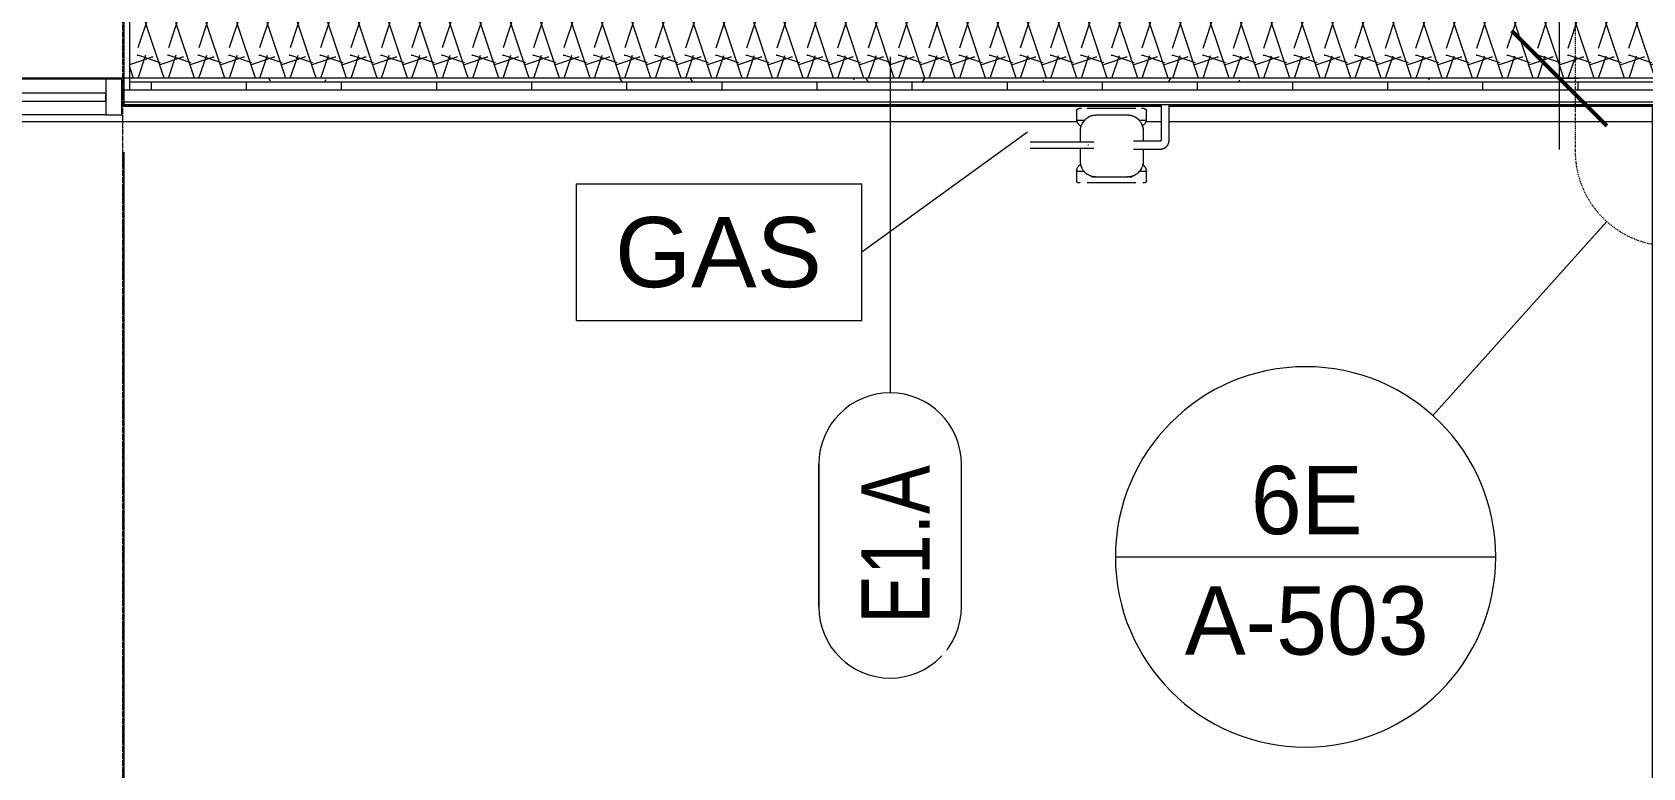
# Model space of a CAD drawing. Header units: inches. Extents: x 23906 to 26777, y -23220 to -20467.
# Drawn here: x 25101 to 25304.2, y -22882.3 to -22789.5 of the extents above; entities that cross this region are included whole.
import ezdxf

# ---------------------------------------------------------------- set-up
doc = ezdxf.new("R2010")
doc.units = ezdxf.units.IN
doc.header["$MEASUREMENT"] = 0
doc.linetypes.add('Dash Dot 3_16_', pattern=[0.3125, 0.1875, -0.0625, 0, -0.0625])
doc.linetypes.add('Grid Line 1_2_', pattern=[0.875, 0.5, -0.125, 0.125, -0.125])
for name, color, linetype, lineweight in [('A-ANNO-DIMS', 211, 'Continuous', 9), ('A-ANNO-DIMS-96', 211, 'Continuous', 9), ('A-ANNO-SYMB', 150, 'Continuous', 9), ('A-GLAZ-CURT', 52, 'Continuous', 20), ('A-GLAZ-CWMG', 51, 'Continuous', 20), ('A-WALL', 113, 'Continuous', 20), ('A-WALL-IDEN', 211, 'Continuous', 9), ('A-WALL-PATT', 111, 'Continuous', 50), ('L-SITE-WALL', 31, 'Continuous', 20), ('P-SANR-FIXT', 6, 'Continuous', 20), ('P-SANR-FIXT-IDEN', 2, 'Continuous', 9), ('S-BEAM', 12, 'Continuous', 20), ('S-GRID', 1, 'Continuous', 9)]:
    doc.layers.add(name, color=color, linetype=linetype, lineweight=lineweight)
doc.styles.add('Arial_1', font='arial.ttf', dxfattribs={"height": 8.851796})
doc.styles.add('Arial_B', font='arialbd.ttf', dxfattribs={"height": 9.132806})
doc.styles.add('Arial_B_1', font='arialbd.ttf', dxfattribs={"height": 4.566403})
doc.styles.add('Century Gothic', font='GOTHIC.TTF', dxfattribs={"height": 8.622671})
doc.styles.add('Century Gothic_1', font='GOTHIC.TTF', dxfattribs={"width": 0.8, "height": 8.622671})
doc.dimstyles.new('OD_Dimension_2', dxfattribs={"dimscale": 12, "dimtxt": 9, "dimasz": 1, "dimexe": 0.75, "dimexo": 0.5, "dimgap": 0.5, "dimtad": 1, "dimdec": 4, "dimrnd": 0.0625, "dimzin": 3, "dimdsep": 46, "dimlunit": 4, "dimtxsty": 'Arial_B', "dimblk1": 'OBLIQUE', "dimblk2": 'OBLIQUE', "dimsah": 1, "dimcen": 0.09, "dimdle": 0.75, "dimazin": 0, "dimtfac": 1, "dimtdec": 4, "dimtix": 1, "dimtmove": 0, "dimatfit": 3, "dimfxl": 1, "dimtvp": 1, "dimtfill": 1, "dimfrac": 2, "dimtolj": 1, "dimtzin": 0, "dimlwd": 13, "dimlwe": 13, "dimarcsym": 2})
doc.dimstyles.new('OD_Dimension_2_2', dxfattribs={"dimscale": 12, "dimtxt": 4.5, "dimasz": 1, "dimexe": 0.75, "dimexo": 0.5, "dimgap": 0.375, "dimtad": 1, "dimdec": 4, "dimrnd": 0.0625, "dimzin": 3, "dimdsep": 46, "dimlunit": 4, "dimtxsty": 'Arial_B_1', "dimblk1": 'OBLIQUE', "dimblk2": 'OBLIQUE', "dimsah": 1, "dimcen": 0.09, "dimdle": 0.75, "dimazin": 0, "dimtfac": 1, "dimtdec": 4, "dimtix": 1, "dimtmove": 1, "dimatfit": 3, "dimfxl": 1, "dimtvp": 1, "dimtfill": 1, "dimfrac": 2, "dimtolj": 1, "dimtzin": 0, "dimlwd": 13, "dimlwe": 13, "dimarcsym": 2})
doc.dimstyles.new('OD_Dimension_2_3', dxfattribs={"dimscale": 12, "dimtxt": 4.5, "dimasz": 1, "dimexe": 0.75, "dimexo": 0.5, "dimgap": 0.375, "dimtad": 1, "dimdec": 4, "dimrnd": 0.0625, "dimzin": 3, "dimdsep": 46, "dimlunit": 4, "dimtxsty": 'Arial_B_1', "dimblk1": 'OBLIQUE', "dimblk2": 'OBLIQUE', "dimsah": 1, "dimcen": 0.09, "dimdle": 0.75, "dimazin": 0, "dimtfac": 1, "dimtdec": 4, "dimtix": 1, "dimtmove": 0, "dimatfit": 3, "dimfxl": 1, "dimtvp": 1, "dimtfill": 1, "dimfrac": 2, "dimtolj": 1, "dimtzin": 0, "dimlwd": 13, "dimlwe": 13, "dimarcsym": 2})

# ---------------------------------------------------------------- blocks, each defined once
blk = doc.blocks.new('Struct_Xcel_Sports Complex_rvt-1-Enlarged First Floor Plan _East_')
at = {"layer": 'L-SITE-WALL', "color": 43, "lineweight": 13}
for p, q in [((25243.38, -22798.8), (25112.27, -22798.8)), ((25351.52, -22798.8), (25244.4, -22798.8))]:
    blk.add_line(p, q, dxfattribs=at)
blk = doc.blocks.new('Rectangular Mullion - Exterior 2_ x 4_5_-1142359-Enlarged First Floor Plan _East_')
at = {"layer": 'A-GLAZ-CWMG', "color": 7}
for p, q in [((-2, 1.5), (0, 1.5)), ((-2, -3), (-2, 1.5)), ((0, 1.5), (0, -3)), ((0, -3), (-2, -3))]:
    blk.add_line(p, q, dxfattribs=at)
blk = doc.blocks.new('Girt_C - 8_D-1405500-Enlarged First Floor Plan _East_')
at = {"layer": 'S-BEAM', "color": 43, "lineweight": 13}
blk.add_line((25073.83, -22795.3), (25112.52, -22795.3), dxfattribs=at)
blk = doc.blocks.new('System Panel - INSULATED LOW-E GLAZING _SEE ELEVATIONS FOR U-FACTOR_ SHGC_ _ LT_-827454-Enlarged First Floor Plan _East_')
at = {"layer": 'A-GLAZ-CURT', "color": 7}
for p, q in [((17.09375, 1.25), (-17.09375, 1.25)), ((-17.09375, 1.25), (-17.09375, 0.25)), ((-17.09375, 0.25), (17.09375, 0.25)), ((17.09375, 0.25), (17.09375, 1.25))]:
    blk.add_line(p, q, dxfattribs=at)
at = {"layer": 'A-GLAZ-CURT', "color": 10, "lineweight": 13}
for p, q in [((-17.09375, 0.25), (-17.09375, 1.25)), ((17.09375, 1.25), (-17.09375, 1.25)), ((-17.09375, 0.25), (17.09375, 0.25)), ((17.09375, 1.25), (17.09375, 0.25))]:
    blk.add_line(p, q, dxfattribs=at)
blk = doc.blocks.new('Rectangular Mullion - Exterior 2_ x 4_5_-1060760-Enlarged First Floor Plan _East_')
at = {"layer": 'A-GLAZ-CWMG', "color": 43, "lineweight": 13}
for p, q in [((25834.02, -22795.43), (25799.83, -22795.43)), ((25834.02, -22799.93), (25799.83, -22799.93))]:
    blk.add_line(p, q, dxfattribs=at)
blk = doc.blocks.new('gas_meter-250_cfh_2214 - gas_meter-250_cfh_2214-1353211-Enlarged First Floor Plan _East_')
at = {"layer": 'P-SANR-FIXT', "color": 43, "lineweight": 13}
for p, q in [((-4.4, 4.34), (-4.4, 3.16)), ((-3.79, 4.61), (-4.13, 4.61)), ((3.06, 4.61), (-3.06, 4.61)), ((4.13, 4.61), (3.79, 4.61)), ((4.4, 3.16), (4.4, 4.34)), ((6.26, 5.12), (6.26, 0.61)), ((7.26, 0.61), (7.26, 5.12)), ((-4.4, 3.16), (-4.06, 3.16)), ((-4.06, 3.16), (-3.39, 3.16)), ((2.04, 3.77), (-1.96, 3.77)), ((3.48, 3.16), (4.06, 3.16)), ((4.06, 3.16), (4.4, 3.16)), ((-2.99, 0.37), (-9.24, 0.37)), ((-3.96, 1.77), (-3.96, 0.37)), ((6.15, 0.5), (3.51, 0.5)), ((4.04, 0.5), (4.04, 1.77)), ((-9.24, -0.38), (-2.99, -0.38)), ((-3.96, -0.37), (-3.96, -1.98)), ((-2.9, 0), (-2.99, 0)), ((3.51, -0.5), (6.15, -0.5)), ((4.04, -1.98), (4.04, -0.5)), ((-4.4, -3.34), (-4.4, -4.57)), ((-4.06, -3.34), (-4.4, -3.34)), ((-3.42, -3.34), (-4.06, -3.34)), ((-1.97, -3.98), (-2.49, -3.98)), ((-2.49, -3.98), (-2.23, -3.98)), ((-1.96, -3.98), (2.04, -3.98)), ((2.55, -3.98), (2.04, -3.98)), ((2.29, -3.98), (2.55, -3.98)), ((4.06, -3.34), (3.5, -3.34)), ((4.4, -3.34), (4.06, -3.34)), ((4.4, -4.57), (4.4, -3.34)), ((-4.28, -4.69), (-3.94, -4.69)), ((-3.06, -4.69), (3.06, -4.69)), ((3.94, -4.69), (4.28, -4.69))]:
    blk.add_line(p, q, dxfattribs=at)
at = {"layer": 'P-SANR-FIXT', "color": 43, "lineweight": 13, "flags": 128}
for points in [[(-4.4, 4.34), (-4.4, 4.35), (-4.4, 4.36), (-4.4, 4.37), (-4.4, 4.38), (-4.4, 4.39), (-4.39, 4.4), (-4.39, 4.41), (-4.39, 4.42), (-4.38, 4.43), (-4.38, 4.44), (-4.38, 4.45), (-4.37, 4.46), (-4.37, 4.47), (-4.36, 4.48), (-4.35, 4.49), (-4.35, 4.5), (-4.34, 4.51), (-4.33, 4.52), (-4.33, 4.52), (-4.32, 4.53), (-4.31, 4.54), (-4.3, 4.55), (-4.29, 4.55), (-4.29, 4.56), (-4.28, 4.57), (-4.27, 4.57), (-4.26, 4.58), (-4.25, 4.58), (-4.24, 4.59), (-4.23, 4.59), (-4.22, 4.59), (-4.21, 4.6), (-4.2, 4.6), (-4.19, 4.6), (-4.18, 4.6), (-4.17, 4.61), (-4.15, 4.61), (-4.14, 4.61), (-4.13, 4.61), (-4.13, 4.61)], [(4.13, 4.61), (4.14, 4.61), (4.15, 4.61), (4.16, 4.61), (4.17, 4.6), (4.18, 4.6), (4.19, 4.6), (4.21, 4.6), (4.22, 4.59), (4.23, 4.59), (4.24, 4.59), (4.25, 4.58), (4.26, 4.58), (4.27, 4.57), (4.27, 4.57), (4.28, 4.56), (4.29, 4.55), (4.3, 4.55), (4.31, 4.54), (4.32, 4.53), (4.33, 4.53), (4.33, 4.52), (4.34, 4.51), (4.35, 4.5), (4.35, 4.49), (4.36, 4.48), (4.36, 4.47), (4.37, 4.46), (4.37, 4.46), (4.38, 4.45), (4.38, 4.44), (4.39, 4.43), (4.39, 4.41), (4.39, 4.4), (4.4, 4.39), (4.4, 4.38), (4.4, 4.37), (4.4, 4.36), (4.4, 4.35), (4.4, 4.34), (4.4, 4.34)], [(-3.87, 2.38), (-3.91, 2.42), (-3.95, 2.45), (-4, 2.49), (-4.04, 2.52), (-4.07, 2.56), (-4.11, 2.6), (-4.15, 2.65), (-4.18, 2.69), (-4.21, 2.73), (-4.24, 2.78), (-4.27, 2.83), (-4.29, 2.87), (-4.32, 2.92), (-4.34, 2.97), (-4.36, 3.02), (-4.38, 3.08), (-4.39, 3.13), (-4.4, 3.16)], [(-1.96, 3.77), (-2.04, 3.77), (-2.12, 3.76), (-2.19, 3.76), (-2.27, 3.74), (-2.35, 3.73), (-2.43, 3.71), (-2.51, 3.69), (-2.58, 3.67), (-2.66, 3.64), (-2.73, 3.61), (-2.81, 3.58), (-2.88, 3.54), (-2.95, 3.51), (-3.02, 3.46), (-3.08, 3.42), (-3.15, 3.37), (-3.21, 3.33), (-3.27, 3.27), (-3.33, 3.22), (-3.39, 3.16), (-3.44, 3.11), (-3.5, 3.04), (-3.55, 2.98), (-3.59, 2.92), (-3.64, 2.85), (-3.68, 2.78), (-3.72, 2.71), (-3.76, 2.64), (-3.79, 2.57), (-3.82, 2.5), (-3.85, 2.42), (-3.87, 2.34), (-3.89, 2.27), (-3.91, 2.19), (-3.93, 2.11), (-3.94, 2.03), (-3.95, 1.95), (-3.95, 1.87), (-3.96, 1.79), (-3.96, 1.77)], [(4.04, 1.77), (4.04, 1.85), (4.04, 1.93), (4.03, 2.01), (4.02, 2.09), (4, 2.17), (3.99, 2.25), (3.97, 2.32), (3.94, 2.4), (3.92, 2.48), (3.89, 2.55), (3.85, 2.62), (3.82, 2.69), (3.78, 2.76), (3.74, 2.83), (3.7, 2.9), (3.65, 2.96), (3.6, 3.03), (3.55, 3.09), (3.49, 3.15), (3.44, 3.21), (3.38, 3.26), (3.32, 3.31), (3.26, 3.36), (3.19, 3.41), (3.13, 3.45), (3.06, 3.5), (2.99, 3.53), (2.92, 3.57), (2.84, 3.6), (2.77, 3.63), (2.69, 3.66), (2.62, 3.69), (2.54, 3.71), (2.46, 3.73), (2.38, 3.74), (2.31, 3.75), (2.23, 3.76), (2.15, 3.77), (2.07, 3.77), (2.04, 3.77)], [(4.4, 3.16), (4.39, 3.1), (4.37, 3.05), (4.35, 3), (4.33, 2.95), (4.31, 2.9), (4.28, 2.85), (4.26, 2.8), (4.23, 2.76), (4.2, 2.71), (4.16, 2.67), (4.13, 2.63), (4.09, 2.58), (4.06, 2.55), (4.02, 2.51), (3.98, 2.47), (3.94, 2.44)], [(-9.24, 0.37), (-9.28, 0.37), (-9.32, 0.37), (-9.36, 0.37), (-9.4, 0.37), (-9.43, 0.37), (-9.47, 0.37), (-9.51, 0.37), (-9.55, 0.37), (-9.59, 0.37), (-9.63, 0.37), (-9.66, 0.37), (-9.7, 0.37), (-9.73, 0.37), (-9.77, 0.37), (-9.8, 0.37), (-9.83, 0.37), (-9.86, 0.37), (-9.9, 0.37), (-9.92, 0.37), (-9.95, 0.37), (-9.98, 0.37), (-10.01, 0.37), (-10.03, 0.37), (-10.06, 0.37), (-10.08, 0.37), (-10.1, 0.37), (-10.12, 0.37), (-10.14, 0.37), (-10.15, 0.37), (-10.17, 0.37), (-10.18, 0.37), (-10.19, 0.37), (-10.2, 0.37), (-10.21, 0.37), (-10.22, 0.37), (-10.23, 0.37), (-10.23, 0.37), (-10.23, 0.37), (-10.24, 0.37)], [(-2.24, 0.37), (-2.24, 0.37), (-2.24, 0.37), (-2.24, 0.37), (-2.25, 0.37), (-2.25, 0.37), (-2.26, 0.37), (-2.27, 0.37), (-2.27, 0.37), (-2.28, 0.37), (-2.3, 0.37), (-2.31, 0.37), (-2.32, 0.37), (-2.34, 0.37), (-2.35, 0.37), (-2.37, 0.37), (-2.38, 0.37), (-2.4, 0.37), (-2.42, 0.37), (-2.44, 0.37), (-2.46, 0.37), (-2.49, 0.37), (-2.51, 0.37), (-2.53, 0.37), (-2.56, 0.37), (-2.58, 0.37), (-2.61, 0.37), (-2.63, 0.37), (-2.66, 0.37), (-2.69, 0.37), (-2.71, 0.37), (-2.74, 0.37), (-2.77, 0.37), (-2.8, 0.37), (-2.83, 0.37), (-2.86, 0.37), (-2.89, 0.37), (-2.92, 0.37), (-2.95, 0.37), (-2.98, 0.37), (-2.99, 0.37)], [(3.51, 0.5), (3.48, 0.5), (3.45, 0.5), (3.42, 0.5), (3.39, 0.5), (3.37, 0.5), (3.34, 0.5), (3.31, 0.5), (3.28, 0.5), (3.25, 0.5), (3.22, 0.5), (3.19, 0.5), (3.17, 0.5), (3.14, 0.5), (3.12, 0.5), (3.09, 0.5), (3.07, 0.5), (3.04, 0.5), (3.02, 0.5), (3, 0.5), (2.98, 0.5), (2.96, 0.5), (2.94, 0.5), (2.92, 0.5), (2.9, 0.5), (2.88, 0.5), (2.87, 0.5), (2.85, 0.5), (2.84, 0.5), (2.83, 0.5), (2.82, 0.5), (2.8, 0.5), (2.8, 0.5), (2.79, 0.5), (2.78, 0.5), (2.77, 0.5), (2.77, 0.5), (2.77, 0.5), (2.77, 0.5), (2.76, 0.5)], [(6.26, 0.61), (6.26, 0.61), (6.26, 0.6), (6.26, 0.6), (6.26, 0.59), (6.26, 0.59), (6.26, 0.58), (6.26, 0.58), (6.26, 0.58), (6.26, 0.57), (6.26, 0.57), (6.25, 0.56), (6.25, 0.56), (6.25, 0.56), (6.25, 0.55), (6.24, 0.55), (6.24, 0.54), (6.24, 0.54), (6.24, 0.54), (6.23, 0.53), (6.23, 0.53), (6.23, 0.53), (6.22, 0.53), (6.22, 0.52), (6.22, 0.52), (6.21, 0.52), (6.21, 0.52), (6.21, 0.51), (6.2, 0.51), (6.2, 0.51), (6.19, 0.51), (6.19, 0.51), (6.18, 0.5), (6.18, 0.5), (6.18, 0.5), (6.17, 0.5), (6.17, 0.5), (6.16, 0.5), (6.16, 0.5), (6.15, 0.5), (6.15, 0.5)], [(6.15, -0.5), (6.2, -0.5), (6.24, -0.5), (6.29, -0.49), (6.33, -0.49), (6.37, -0.48), (6.42, -0.47), (6.46, -0.46), (6.5, -0.44), (6.54, -0.43), (6.59, -0.41), (6.63, -0.39), (6.67, -0.37), (6.71, -0.35), (6.74, -0.33), (6.78, -0.31), (6.82, -0.28), (6.85, -0.25), (6.89, -0.22), (6.92, -0.19), (6.95, -0.16), (6.98, -0.13), (7.01, -0.1), (7.04, -0.06), (7.06, -0.03), (7.09, 0.01), (7.11, 0.05), (7.13, 0.09), (7.15, 0.13), (7.17, 0.17), (7.19, 0.21), (7.2, 0.25), (7.22, 0.29), (7.23, 0.34), (7.24, 0.38), (7.25, 0.42), (7.25, 0.47), (7.26, 0.51), (7.26, 0.55), (7.26, 0.6), (7.26, 0.61)], [(-10.24, -0.38), (-10.24, -0.38), (-10.23, -0.38), (-10.23, -0.38), (-10.22, -0.38), (-10.22, -0.38), (-10.21, -0.38), (-10.2, -0.38), (-10.19, -0.38), (-10.17, -0.38), (-10.16, -0.38), (-10.14, -0.38), (-10.12, -0.38), (-10.1, -0.38), (-10.08, -0.38), (-10.06, -0.38), (-10.04, -0.38), (-10.01, -0.38), (-9.99, -0.38), (-9.96, -0.38), (-9.93, -0.38), (-9.9, -0.38), (-9.87, -0.38), (-9.84, -0.38), (-9.81, -0.38), (-9.78, -0.38), (-9.74, -0.38), (-9.71, -0.38), (-9.67, -0.38), (-9.64, -0.38), (-9.6, -0.38), (-9.56, -0.38), (-9.52, -0.38), (-9.48, -0.38), (-9.45, -0.38), (-9.41, -0.38), (-9.37, -0.38), (-9.33, -0.38), (-9.29, -0.38), (-9.25, -0.38), (-9.24, -0.38)], [(-3.96, -1.98), (-3.95, -2.06), (-3.95, -2.14), (-3.94, -2.22), (-3.93, -2.3), (-3.92, -2.38), (-3.9, -2.45), (-3.88, -2.53), (-3.85, -2.61), (-3.83, -2.68), (-3.8, -2.76), (-3.76, -2.83), (-3.73, -2.9), (-3.69, -2.97), (-3.65, -3.04), (-3.61, -3.11), (-3.56, -3.17), (-3.51, -3.24), (-3.46, -3.3), (-3.4, -3.36), (-3.35, -3.41), (-3.29, -3.47), (-3.23, -3.52), (-3.17, -3.57), (-3.1, -3.62), (-3.04, -3.66), (-2.97, -3.7), (-2.9, -3.74), (-2.83, -3.78), (-2.75, -3.81), (-2.68, -3.84), (-2.6, -3.87), (-2.53, -3.9), (-2.45, -3.92), (-2.37, -3.94), (-2.3, -3.95), (-2.22, -3.96), (-2.14, -3.97), (-2.06, -3.98), (-1.98, -3.98), (-1.96, -3.98)], [(-2.99, -0.38), (-2.96, -0.38), (-2.93, -0.38), (-2.9, -0.38), (-2.87, -0.38), (-2.84, -0.38), (-2.81, -0.38), (-2.78, -0.38), (-2.75, -0.38), (-2.72, -0.38), (-2.69, -0.38), (-2.67, -0.38), (-2.64, -0.38), (-2.61, -0.38), (-2.59, -0.38), (-2.56, -0.38), (-2.54, -0.38), (-2.51, -0.38), (-2.49, -0.38), (-2.47, -0.38), (-2.45, -0.38), (-2.43, -0.38), (-2.41, -0.38), (-2.39, -0.38), (-2.37, -0.38), (-2.35, -0.38), (-2.34, -0.38), (-2.32, -0.38), (-2.31, -0.38), (-2.3, -0.38), (-2.29, -0.38), (-2.28, -0.38), (-2.27, -0.38), (-2.26, -0.38), (-2.25, -0.38), (-2.25, -0.38), (-2.24, -0.38), (-2.24, -0.38), (-2.24, -0.38), (-2.24, -0.38)], [(2.04, -3.98), (2.12, -3.98), (2.2, -3.97), (2.28, -3.97), (2.36, -3.95), (2.44, -3.94), (2.52, -3.92), (2.6, -3.9), (2.67, -3.88), (2.75, -3.85), (2.82, -3.82), (2.9, -3.79), (2.97, -3.75), (3.04, -3.72), (3.11, -3.67), (3.17, -3.63), (3.24, -3.58), (3.3, -3.53), (3.36, -3.48), (3.42, -3.43), (3.48, -3.37), (3.53, -3.31), (3.59, -3.25), (3.64, -3.19), (3.68, -3.13), (3.73, -3.06), (3.77, -2.99), (3.81, -2.92), (3.84, -2.85), (3.88, -2.78), (3.91, -2.7), (3.94, -2.63), (3.96, -2.55), (3.98, -2.48), (4, -2.4), (4.02, -2.32), (4.03, -2.24), (4.04, -2.16), (4.04, -2.08), (4.04, -2), (4.04, -1.98)], [(2.76, -0.5), (2.76, -0.5), (2.77, -0.5), (2.77, -0.5), (2.77, -0.5), (2.78, -0.5), (2.79, -0.5), (2.79, -0.5), (2.8, -0.5), (2.81, -0.5), (2.82, -0.5), (2.84, -0.5), (2.85, -0.5), (2.86, -0.5), (2.88, -0.5), (2.9, -0.5), (2.91, -0.5), (2.93, -0.5), (2.95, -0.5), (2.97, -0.5), (2.99, -0.5), (3.01, -0.5), (3.04, -0.5), (3.06, -0.5), (3.08, -0.5), (3.11, -0.5), (3.13, -0.5), (3.16, -0.5), (3.19, -0.5), (3.21, -0.5), (3.24, -0.5), (3.27, -0.5), (3.3, -0.5), (3.33, -0.5), (3.36, -0.5), (3.39, -0.5), (3.42, -0.5), (3.45, -0.5), (3.48, -0.5), (3.51, -0.5), (3.51, -0.5)], [(-4.4, -3.34), (-4.4, -3.29), (-4.4, -3.25), (-4.39, -3.21), (-4.39, -3.16), (-4.38, -3.12), (-4.37, -3.08), (-4.36, -3.04), (-4.34, -2.99), (-4.33, -2.95), (-4.31, -2.91), (-4.29, -2.87), (-4.28, -2.83), (-4.25, -2.8), (-4.23, -2.76), (-4.21, -2.72), (-4.18, -2.69), (-4.15, -2.65), (-4.13, -2.62), (-4.1, -2.59), (-4.07, -2.56), (-4.03, -2.53), (-4, -2.5), (-3.97, -2.47), (-3.93, -2.44), (-3.89, -2.42)], [(-2.49, -3.98), (-2.52, -3.96), (-2.55, -3.94), (-2.58, -3.91), (-2.6, -3.89), (-2.63, -3.86)], [(2.71, -3.84), (2.69, -3.86), (2.66, -3.89), (2.63, -3.91), (2.61, -3.94), (2.58, -3.96), (2.55, -3.98), (2.55, -3.98)], [(3.98, -2.48), (4.02, -2.51), (4.05, -2.54), (4.08, -2.57), (4.11, -2.6), (4.14, -2.63), (4.17, -2.67), (4.19, -2.7), (4.22, -2.74), (4.24, -2.78), (4.26, -2.81), (4.28, -2.85), (4.3, -2.89), (4.32, -2.93), (4.34, -2.97), (4.35, -3.01), (4.36, -3.06), (4.37, -3.1), (4.38, -3.14), (4.39, -3.18), (4.4, -3.23), (4.4, -3.27), (4.4, -3.32), (4.4, -3.34)], [(-4.28, -4.69), (-4.29, -4.69), (-4.29, -4.69), (-4.3, -4.69), (-4.3, -4.69), (-4.31, -4.69), (-4.31, -4.68), (-4.32, -4.68), (-4.32, -4.68), (-4.33, -4.68), (-4.33, -4.68), (-4.33, -4.68), (-4.34, -4.67), (-4.34, -4.67), (-4.35, -4.67), (-4.35, -4.67), (-4.35, -4.66), (-4.36, -4.66), (-4.36, -4.66), (-4.37, -4.66), (-4.37, -4.65), (-4.37, -4.65), (-4.37, -4.65), (-4.38, -4.64), (-4.38, -4.64), (-4.38, -4.63), (-4.39, -4.63), (-4.39, -4.63), (-4.39, -4.62), (-4.39, -4.62), (-4.39, -4.61), (-4.4, -4.61), (-4.4, -4.6), (-4.4, -4.6), (-4.4, -4.6), (-4.4, -4.59), (-4.4, -4.59), (-4.4, -4.58), (-4.4, -4.58), (-4.4, -4.57), (-4.4, -4.57)], [(4.4, -4.57), (4.4, -4.58), (4.4, -4.58), (4.4, -4.58), (4.4, -4.59), (4.4, -4.59), (4.4, -4.6), (4.4, -4.6), (4.4, -4.61), (4.39, -4.61), (4.39, -4.62), (4.39, -4.62), (4.39, -4.62), (4.39, -4.63), (4.38, -4.63), (4.38, -4.64), (4.38, -4.64), (4.38, -4.64), (4.37, -4.65), (4.37, -4.65), (4.37, -4.65), (4.36, -4.66), (4.36, -4.66), (4.36, -4.66), (4.35, -4.67), (4.35, -4.67), (4.34, -4.67), (4.34, -4.67), (4.34, -4.68), (4.33, -4.68), (4.33, -4.68), (4.32, -4.68), (4.32, -4.68), (4.31, -4.68), (4.31, -4.69), (4.3, -4.69), (4.3, -4.69), (4.29, -4.69), (4.29, -4.69), (4.29, -4.69), (4.28, -4.69)]]:
    blk.add_lwpolyline(points, dxfattribs=at)
at = {"layer": 'P-SANR-FIXT', "color": 43, "lineweight": 13}
for centre, start, end in [((-1.96, 1.77), 165, 180), ((-1.96, 1.77), 135, 150), ((-1.96, 1.77), 90, 120), ((2.04, 1.77), 75, 90), ((2.04, 1.77), 45, 60), ((2.04, 1.77), 360, 30), ((-1.96, -1.98), 180, 210), ((2.04, -1.98), 345, 360), ((-1.96, -1.98), 225, 240), ((-1.96, -1.98), 255, 270), ((2.04, -1.98), 270, 300), ((2.04, -1.98), 315, 330)]:
    blk.add_arc(centre, 2, start, end, dxfattribs=at)
blk = doc.blocks.new('Plumbing Fixture Tag - Boxed-1353764-Enlarged First Floor Plan _East_')
at = {"layer": 'P-SANR-FIXT-IDEN', "color": 153}
for p, q in [((-0.1875, 0.0937), (0.1875, 0.0937)), ((-0.1875, -0.0861), (-0.1875, 0.0937)), ((0.1875, -0.0861), (0.1875, 0.0937)), ((-0.1875, -0.0861), (0.1875, -0.0861))]:
    blk.add_line(p, q, dxfattribs=at)
blk = doc.blocks.new('Wall Tag - 1_4_-1369832-Enlarged First Floor Plan _East_')
at = {"layer": 'A-WALL-IDEN', "color": 153}
for p, q in [((-0.0822, 0.0968), (0.1053, 0.0968)), ((0.1053, 0.0968), (-0.0822, 0.0968)), ((-0.0822, -0.0907), (0.1053, -0.0907)), ((-0.0822, -0.0907), (0.1053, -0.0907))]:
    blk.add_line(p, q, dxfattribs=at)
for centre, start, end in [((-0.0822, 0.0031), 90, 270), ((-0.0822, 0.0031), 90, 270), ((0.1053, 0.0031), 270, 90), ((0.1053, 0.0031), 270, 90)]:
    blk.add_arc(centre, 0.0937, start, end, dxfattribs=at)
blk = doc.blocks.new('Floor Plan - Callout Head-19020-Enlarged First Floor Plan _East_')
at = {"layer": 'A-ANNO-SYMB'}
blk.add_line((-0.25, 0), (0.25, 0), dxfattribs=at)
for start, end in [(360, 180), (180, 360)]:
    blk.add_arc((0, 0), 0.25, start, end, dxfattribs=at)
blk = doc.blocks.new('DIMBLOCK44-Enlarged First Floor Plan _East_')
at = {"layer": 'A-ANNO-DIMS-96', "lineweight": 50}
for p, q in [((25293.63, -22559.37), (25287.63, -22553.37)), ((25293.63, -22559.37), (25299.63, -22565.37)), ((25293.63, -22795.3), (25287.63, -22789.3)), ((25293.63, -22795.3), (25299.63, -22801.3))]:
    blk.add_line(p, q, dxfattribs=at)
at = {"layer": 'A-ANNO-DIMS-96', "lineweight": 13}
for p, q in [((25296.12, -22559.37), (25284.63, -22559.37)), ((25293.63, -22559.37), (25293.63, -22804.3)), ((25293.63, -22559.37), (25296.12, -22559.37)), ((25296.12, -22795.3), (25284.63, -22795.3)), ((25293.63, -22795.3), (25296.12, -22795.3))]:
    blk.add_line(p, q, dxfattribs=at)
at = {"layer": 'A-ANNO-DIMS-96', "color": 0, "lineweight": 13, "insert": (25275.93, -22714.69), "char_height": 9.1328, "width": 89.6571, "attachment_point": 1, "rotation": 90, "line_spacing_factor": 0.938532, "style": 'Arial_B', "bg_fill": 3, "box_fill_scale": 1.25, "bg_fill_color": 0, "bg_fill_transparency": 0}
blk.add_mtext('19\' - 7 15/16"', dxfattribs=at)
blk = doc.blocks.new('_Oblique')
at = {"color": 0, "linetype": 'ByBlock', "lineweight": -2}
blk.add_line((-0.5, -0.5), (0.5, 0.5), dxfattribs=at)
blk = doc.blocks.new('DIMBLOCK86-Enlarged First Floor Plan _East_')
at = {"layer": 'A-ANNO-DIMS-96', "lineweight": 13}
for p, q in [((25305.39, -22798.58), (25305.39, -23075.65)), ((25305.39, -23066.65), (25305.39, -22798.58)), ((26284.89, -22804.8), (26284.89, -23075.65)), ((26284.89, -23066.65), (26284.89, -22804.8)), ((25296.39, -23066.65), (26293.89, -23066.65))]:
    blk.add_line(p, q, dxfattribs=at)
at = {"layer": 'A-ANNO-DIMS-96', "lineweight": 50}
for p, q in [((25305.39, -23066.65), (25311.39, -23060.65)), ((26284.89, -23066.65), (26290.89, -23060.65)), ((25305.39, -23066.65), (25299.39, -23072.65)), ((26284.89, -23066.65), (26278.89, -23072.65))]:
    blk.add_line(p, q, dxfattribs=at)
at = {"layer": 'A-ANNO-DIMS-96', "color": 0, "lineweight": 13, "insert": (25764.64, -23048.94), "char_height": 9.1328, "width": 73.2, "attachment_point": 1, "line_spacing_factor": 0.938532, "style": 'Arial_B', "bg_fill": 3, "box_fill_scale": 1.25, "bg_fill_color": 0, "bg_fill_transparency": 0}
blk.add_mtext('81\' - 7 1/2"', dxfattribs=at)
blk = doc.blocks.new('DIMBLOCK129-Enlarged First Floor Plan _East_')
at = {"layer": 'A-ANNO-DIMS-96', "lineweight": 13}
for p, q in [((25112.52, -22804.62), (25112.52, -22979.65)), ((25112.52, -22970.65), (25112.52, -22804.62)), ((25112.27, -22968.16), (25112.27, -22979.65)), ((25112.27, -22970.65), (25112.27, -22968.16)), ((25112.27, -22970.65), (25112.52, -22970.65))]:
    blk.add_line(p, q, dxfattribs=at)
at = {"layer": 'A-ANNO-DIMS-96', "lineweight": 50}
for p, q in [((25112.27, -22970.65), (25118.27, -22964.65)), ((25112.52, -22970.65), (25118.52, -22964.65)), ((25112.27, -22970.65), (25106.27, -22976.65)), ((25112.52, -22970.65), (25106.52, -22976.65))]:
    blk.add_line(p, q, dxfattribs=at)
at = {"layer": 'A-ANNO-DIMS-96', "color": 0, "lineweight": 13, "insert": (25106.64, -22960.29), "char_height": 4.566, "width": 13.8, "attachment_point": 1, "line_spacing_factor": 0.938532, "style": 'Arial_B_1', "bg_fill": 3, "box_fill_scale": 1.25, "bg_fill_color": 0, "bg_fill_transparency": 0}
blk.add_mtext('1/4"', dxfattribs=at)
blk = doc.blocks.new('DIMBLOCK130-Enlarged First Floor Plan _East_')
at = {"layer": 'A-ANNO-DIMS-96', "lineweight": 13}
for p, q in [((25112.52, -22804.62), (25112.52, -22979.65)), ((25112.52, -22970.65), (25112.52, -22804.62)), ((25136.39, -22968.16), (25136.39, -22979.65)), ((25136.39, -22970.65), (25136.39, -22968.16)), ((25112.52, -22970.65), (25136.39, -22970.65))]:
    blk.add_line(p, q, dxfattribs=at)
at = {"layer": 'A-ANNO-DIMS-96', "lineweight": 50}
for p, q in [((25112.52, -22970.65), (25118.52, -22964.65)), ((25136.39, -22970.65), (25142.39, -22964.65)), ((25112.52, -22970.65), (25106.52, -22976.65)), ((25136.39, -22970.65), (25130.39, -22976.65))]:
    blk.add_line(p, q, dxfattribs=at)
at = {"layer": 'A-ANNO-DIMS-96', "lineweight": 13}
blk.add_ellipse((25131.95, -22970.65), major_axis=(0, 16.42), ratio=0.456341, start_param=1.570796, end_param=3.141593, dxfattribs=at)
at = {"layer": 'A-ANNO-DIMS-96', "color": 0, "lineweight": 13, "insert": (25131.95, -22984.79), "char_height": 4.5664, "width": 36.6, "attachment_point": 1, "line_spacing_factor": 0.938532, "style": 'Arial_B_1', "bg_fill": 3, "box_fill_scale": 1.25, "bg_fill_color": 0, "bg_fill_transparency": 0}
blk.add_mtext('1\' - 11 7/8"', dxfattribs=at)
blk = doc.blocks.new('DIMBLOCK236-Enlarged First Floor Plan _East_')
at = {"layer": 'A-ANNO-DIMS-96', "lineweight": 13}
for p, q in [((25348.52, -22804.62), (25348.52, -23014.69)), ((25348.52, -23005.69), (25348.52, -22804.62)), ((25305.52, -23003.2), (25305.52, -23014.69)), ((25305.52, -23005.69), (25305.52, -23003.2)), ((25305.52, -23005.69), (25348.52, -23005.69))]:
    blk.add_line(p, q, dxfattribs=at)
at = {"layer": 'A-ANNO-DIMS-96', "lineweight": 50}
for p, q in [((25305.52, -23005.69), (25311.52, -22999.69)), ((25348.52, -23005.69), (25354.52, -22999.69)), ((25305.52, -23005.69), (25299.52, -23011.69)), ((25348.52, -23005.69), (25342.52, -23011.69))]:
    blk.add_line(p, q, dxfattribs=at)
at = {"layer": 'A-ANNO-DIMS-96', "color": 0, "lineweight": 13, "insert": (25318.62, -22995.33), "char_height": 4.566, "width": 20.1429, "attachment_point": 1, "line_spacing_factor": 0.938532, "style": 'Arial_B_1', "bg_fill": 3, "box_fill_scale": 1.25, "bg_fill_color": 0, "bg_fill_transparency": 0}
blk.add_mtext('3\' - 7"', dxfattribs=at)

msp = doc.modelspace()

# ---------------------------------------------------------------- hatches: boundary and pattern name
at = {"layer": 'A-WALL-PATT', "lineweight": 9}
h = msp.add_hatch(dxfattribs=at)
h.set_pattern_fill('FP_9', color=8, style=0, pattern_type=2)
h.set_pattern_definition([(161.57, (0.48, 0.48), (-3.839953776, -1.544e-05), [0, -27.322, 3.034, 0]), (18.43, (-0.48, 0.48), (-3.839953776, 1.544e-05), [0, -27.322, 3.034, 0]), (108.43, (0.48, 0.48), (1.919622, -9.60052459), [9.106, -21.25]), (71.57, (-0.48, 0.48), (1.919622, 9.60052459), [9.106, -21.25])])
h.paths.add_polyline_path([(25117.0011, -22795.30281), (25347.76523, -22795.30281), (25347.76523, -22787.30281), (25113.26523, -22787.30281), (25113.26523, -22795.30281)], flags=0)
h = msp.add_hatch(dxfattribs=at)
h.set_pattern_fill('FP_10', color=8, style=0, pattern_type=2)
h.set_pattern_definition([(0, (0, 0), (15.36, 3.84), [1.267, -10.253, 1.267, -10.253, -61.44]), (0, (0, 0), (15.36, 3.84), [-23.04, 1.267, -21.773, 1.267, -10.253, -26.88]), (0, (0, 0), (15.36, 3.84), [-57.6, 1.267, -6.413, 1.267, -17.933]), (120, (5.76, 1.92), (-11.00553755, 11.3821502), [1.267, -10.253, 1.267, -10.253, -61.44]), (120, (5.76, 1.92), (-11.00553755, 11.3821502), [-23.04, 1.267, -21.773, 1.267, -10.253, -26.88]), (120, (5.76, 1.92), (-11.00553755, 11.3821502), [-57.6, 1.267, -6.413, 1.267, -17.933]), (240, (7.68, 9.6), (-4.35446245, -15.2221502), [1.267, -10.253, 1.267, -10.253, -61.44]), (240, (7.68, 9.6), (-4.35446245, -15.2221502), [-23.04, 1.267, -21.773, 1.267, -10.253, -26.88]), (240, (7.68, 9.6), (-4.35446245, -15.2221502), [-57.6, 1.267, -6.413, 1.267, -17.933])])
h.paths.add_polyline_path([(25344.47526, -22795.80281), (25347.76523, -22795.80281), (25347.76523, -22795.30281), (25113.26523, -22795.30281), (25113.26523, -22795.80281), (25336.05029, -22795.80281)], flags=0)
h = msp.add_hatch(dxfattribs=at)
h.set_pattern_fill('FP_11', color=8, style=0, pattern_type=2)
h.set_pattern_definition([(0, (0, 0), (0, 12), []), (90, (0, 0), (-12, 7e-16), [])])
h.paths.add_polyline_path([(25344.47526, -22796.80281), (25347.76523, -22796.80281), (25347.76523, -22795.80281), (25113.26523, -22795.80281), (25113.26523, -22796.80281), (25336.05029, -22796.80281)], flags=0)

# ---------------------------------------------------------------- linework, layer by layer
at = {"layer": 'A-ANNO-SYMB', "linetype": 'Dash Dot 3_16_'}
msp.add_line((25295.63705, -22683.82377), (25295.63705, -22804.44099), dxfattribs=at)
at = {"layer": 'A-ANNO-SYMB'}
msp.add_line((25299.62066, -22813.37058), (25277.66639, -22837.82582), dxfattribs=at)
at = {"layer": 'A-ANNO-SYMB', "linetype": 'Dash Dot 3_16_'}
msp.add_arc((25307.63705, -22804.44099), 12, 180, 270, dxfattribs=at)
at = {"layer": 'A-WALL', "color": 7}
for p, q in [((25112.51523, -22787.30281), (25112.51523, -22798.61531)), ((25113.26523, -22787.30281), (25113.26523, -22796.80281)), ((25347.76523, -22795.30281), (25113.26523, -22795.30281)), ((25347.76523, -22795.80281), (25113.26523, -22795.80281)), ((25348.51523, -22796.80281), (25112.51523, -22796.80281)), ((25348.51523, -22798.30281), (25112.51523, -22798.30281)), ((25112.51523, -22798.61531), (25348.51523, -22798.61531))]:
    msp.add_line(p, q, dxfattribs=at)
at = {"layer": 'A-WALL-IDEN', "color": 153}
msp.add_line((25209.21431, -22792.58406), (25209.21431, -22834.97938), dxfattribs=at)
at = {"layer": 'L-SITE-WALL', "color": 43, "lineweight": 13}
for p, q in [((25112.26523, -22798.80281), (25243.37564, -22798.80281)), ((25244.39722, -22798.80281), (25351.51523, -22798.80281)), ((25232.8238, -22800.80281), (24207.10448, -22800.80281)), ((25243.37564, -22800.80281), (25241.45665, -22800.80281)), ((26286.89023, -22800.80281), (25244.40428, -22800.80281))]:
    msp.add_line(p, q, dxfattribs=at)
at = {"layer": 'P-SANR-FIXT-IDEN', "color": 153}
msp.add_line((25226.52928, -22802.08433), (25205.64023, -22817.23767), dxfattribs=at)
at = {"layer": 'S-GRID', "linetype": 'Grid Line 1_2_'}
for p, q in [((25112.39023, -23114.51771), (25112.39023, -20749.66023)), ((25112.39023, -23171.65854), (25112.39023, -20902.42781)), ((26438.39177, -22795.30281), (24060.51838, -22795.30281)), ((26535.90261, -22795.30281), (24198.02235, -22795.30281))]:
    msp.add_line(p, q, dxfattribs=at)

# ---------------------------------------------------------------- block references
at = {"layer": 'A-ANNO-SYMB', "xscale": 95.99999999999994, "yscale": 95.99999999999994, "zscale": 95.99999999999994}
msp.add_blockref('Floor Plan - Callout Head-19020-Enlarged First Floor Plan _East_', (25261.63361, -22855.685), dxfattribs=at)
at = {"layer": 'A-GLAZ-CURT', "color": 10, "lineweight": 13}
msp.add_blockref('System Panel - INSULATED LOW-E GLAZING _SEE ELEVATIONS FOR U-FACTOR_ SHGC_ _ LT_-827454-Enlarged First Floor Plan _East_', (25093.17148, -22798.42781), dxfattribs=at)
at = {"layer": 'A-GLAZ-CWMG', "color": 43, "lineweight": 13}
msp.add_blockref('Rectangular Mullion - Exterior 2_ x 4_5_-1060760-Enlarged First Floor Plan _East_', (-723.75, 0), dxfattribs=at)
at = {"layer": 'A-GLAZ-CWMG', "color": 43, "lineweight": 13, "extrusion": (0, 0, -1), "rotation": 180}
msp.add_blockref('Rectangular Mullion - Exterior 2_ x 4_5_-1142359-Enlarged First Floor Plan _East_', (-25112.26523, -22798.42781), dxfattribs=at)
at = {"layer": 'A-WALL-IDEN', "color": 153, "xscale": 95.99999999999994, "yscale": 95.99999999999994, "zscale": 95.99999999999994, "rotation": 89.99999999999991}
msp.add_blockref('Wall Tag - 1_4_-1369832-Enlarged First Floor Plan _East_', (25209.50802, -22854.08406), dxfattribs=at)
at = {"layer": 'P-SANR-FIXT', "color": 43, "lineweight": 13}
msp.add_blockref('gas_meter-250_cfh_2214 - gas_meter-250_cfh_2214-1353211-Enlarged First Floor Plan _East_', (25237.14023, -22803.74031), dxfattribs=at)
at = {"layer": 'P-SANR-FIXT-IDEN', "color": 153, "xscale": 95.99999999999994, "yscale": 95.99999999999994, "zscale": 95.99999999999994}
msp.add_blockref('Plumbing Fixture Tag - Boxed-1353764-Enlarged First Floor Plan _East_', (25187.64023, -22817.60406), dxfattribs=at)
at = {"layer": 'S-BEAM', "color": 43, "lineweight": 13}
msp.add_blockref('Girt_C - 8_D-1405500-Enlarged First Floor Plan _East_', (0, 0), dxfattribs=at)

# ---------------------------------------------------------------- texts
at = {"layer": 'A-ANNO-SYMB', "char_height": 8.622671, "attachment_point": 2, "line_spacing_factor": 0.984117, "style": 'Century Gothic'}
for s, insert, width in [('6E', (25261.77204, -22844.19433), 15.444), ('A-503', (25261.77204, -22859.38658), 38.88)]:
    msp.add_mtext(s, dxfattribs=dict(at, insert=insert, width=width))
at = {"layer": 'P-SANR-FIXT-IDEN', "insert": (25187.54971, -22812.8053), "char_height": 8.851796, "width": 31.104, "attachment_point": 2, "line_spacing_factor": 0.938532, "style": 'Arial_1'}
msp.add_mtext('GAS', dxfattribs=at)

# ---------------------------------------------------------------- next in the draw order: texts
at = {"layer": 'A-WALL-IDEN', "insert": (25205.57369, -22854.11292), "char_height": 8.622671, "width": 23.76, "attachment_point": 2, "rotation": 90, "line_spacing_factor": 0.984117, "style": 'Century Gothic_1', "bg_fill": 3, "box_fill_scale": 1.25, "bg_fill_color": 0, "bg_fill_transparency": 0}
msp.add_mtext('E1.A', dxfattribs=at)

# ---------------------------------------------------------------- next in the draw order: dimensions: what is measured, and where the dimension line sits
at = {"layer": 'A-ANNO-DIMS', "lineweight": 13}
dim = msp.add_linear_dim(base=(25293.63314, -22795.30281), p1=(25302.11842, -22559.36531), p2=(25302.11842, -22795.30281), angle=90, dimstyle='OD_Dimension_2', override={"dimpost": '<>', "dimfxl": 235.9375}, dxfattribs=at)
dim.commit()
dim.dimension.update_dxf_attribs({"geometry": 'DIMBLOCK44-Enlarged First Floor Plan _East_', "text_midpoint": (25282.90787, -22677.33406)})
dim = msp.add_linear_dim(base=(25112.51523, -22970.64582), p1=(25112.26523, -22962.16053), p2=(25112.51523, -22798.61531), dimstyle='OD_Dimension_2_3', override={"dimpost": '<>', "dimfxl": 163.545415}, dxfattribs=at)
dim.commit()
dim.dimension.update_dxf_attribs({"geometry": 'DIMBLOCK129-Enlarged First Floor Plan _East_', "text_midpoint": (25112.39023, -22963.78474)})

# ---------------------------------------------------------------- next in the draw order: dimensions: what is measured, and where the dimension line sits
dim = msp.add_linear_dim(base=(26284.89023, -23066.64879), p1=(25305.39023, -22792.58406), p2=(26284.89023, -22798.80281), dimstyle='OD_Dimension_2', override={"dimpost": '<>', "dimfxl": 979.519741}, dxfattribs=at)
dim.commit()
dim.dimension.update_dxf_attribs({"geometry": 'DIMBLOCK86-Enlarged First Floor Plan _East_', "text_midpoint": (25795.14023, -23055.92353)})
dim = msp.add_linear_dim(base=(25136.39023, -22970.64582), p1=(25112.51523, -22798.61531), p2=(25136.39023, -22962.16053), dimstyle='OD_Dimension_2_2', override={"dimpost": '<>', "dimfxl": 165.278722}, dxfattribs=at)
dim.commit()
dim.dimension.update_dxf_attribs({"geometry": 'DIMBLOCK130-Enlarged First Floor Plan _East_', "text_midpoint": (25150.248, -22987.8341), "dimtype": 160})

# ---------------------------------------------------------------- next in the draw order: dimensions: what is measured, and where the dimension line sits
dim = msp.add_linear_dim(base=(25348.51523, -23005.68557), p1=(25305.51523, -22997.20029), p2=(25348.51523, -22798.61531), dimstyle='OD_Dimension_2_3', override={"dimpost": '<>', "dimfxl": 203.187094}, dxfattribs=at)
dim.commit()
dim.dimension.update_dxf_attribs({"geometry": 'DIMBLOCK236-Enlarged First Floor Plan _East_', "text_midpoint": (25327.01523, -22998.85409)})

# ---------------------------------------------------------------- next in the draw order: block references
at = {"lineweight": 5}
msp.add_blockref('Struct_Xcel_Sports Complex_rvt-1-Enlarged First Floor Plan _East_', (0, 0), dxfattribs=at)

doc.saveas('drawing.dxf')
